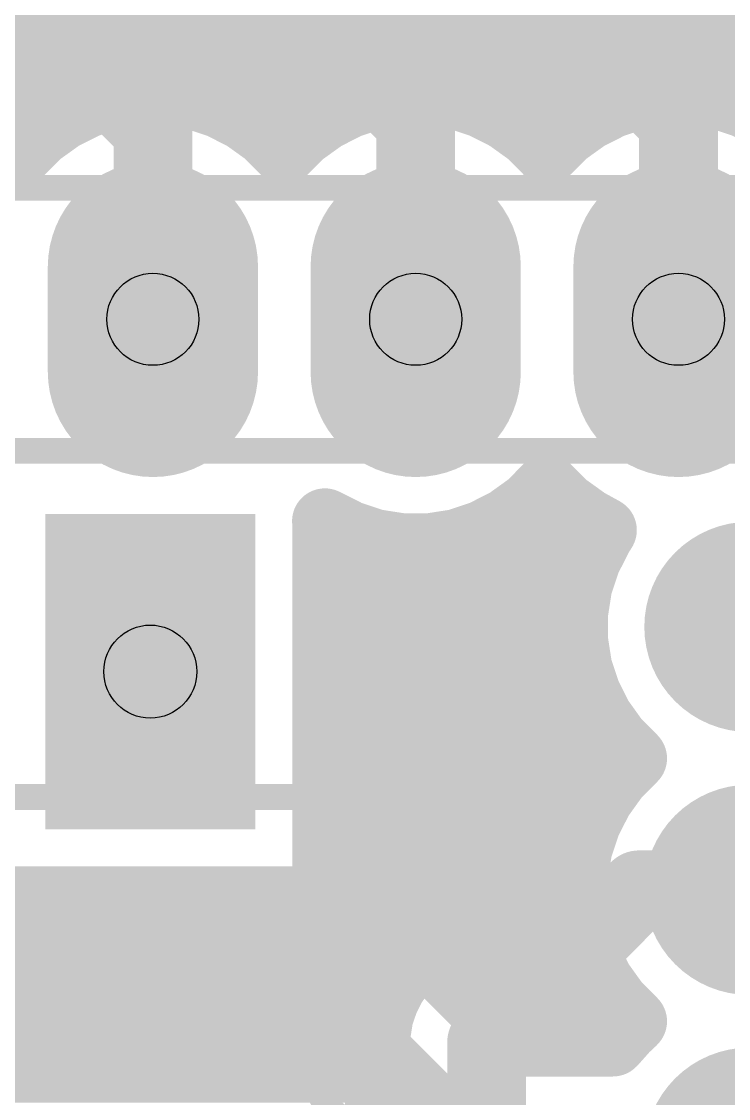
# Model space of a CAD drawing. Extents: x -0.06 to 2.31, y -0.06 to 2.06.
# Drawn here: x 1.095 to 1.364, y 0.4306 to 0.8402 of the extents above; entities that cross this region are included whole.
import ezdxf

# ---------------------------------------------------------------- set-up
doc = ezdxf.new("R2010")
doc.units = 0
for name, color, linetype in [('Bottom', 6, 'CONTINUOUS'), ('Drill_Bottom', 8, 'CONTINUOUS'), ('Drill_Top', 7, 'CONTINUOUS'), ('Top', 5, 'CONTINUOUS'), ('Top_Silk', 2, 'CONTINUOUS')]:
    doc.layers.add(name, color=color, linetype=linetype)

msp = doc.modelspace()

# ---------------------------------------------------------------- linework, layer by layer
at = {"layer": 'Bottom', "linetype": 'CONTINUOUS'}
for points, const_width in [([(1.245, 0.802), (1.146, 0.901)], 0.03), ([(1.345, 0.802), (1.246, 0.901)], 0.03), ([(1.3019, 0.9038), (1.3766, 0.829)], 0.025), ([(1.145, 0.799), (1.046, 0.898)], 0.03), ([(1.3686, 0.8395), (1.4403, 0.8395)], 0.025), ([(1.245, 0.727), (1.245, 0.802)], 0.03), ([(1.345, 0.727), (1.345, 0.802)], 0.03), ([(1.145, 0.727), (1.145, 0.799)], 0.03), ([(1.295, 0.6632), (1.2882, 0.6564)], 0.025), ([(1.3018, 0.6564), (1.295, 0.6632)], 0.025), ([(1.2882, 0.6564), (1.2797, 0.6503)], 0.025), ([(1.3103, 0.6503), (1.3018, 0.6564)], 0.025), ([(1.2196, 0.6456), (1.2105, 0.6502)], 0.025), ([(1.2105, 0.6502), (1.2105, 0.5065)], 0.025), ([(1.2797, 0.6503), (1.2704, 0.6456)], 0.025), ([(1.3167, 0.6468), (1.3103, 0.6503)], 0.025), ([(1.2295, 0.6423), (1.2196, 0.6456)], 0.025), ([(1.2704, 0.6456), (1.2605, 0.6423)], 0.025), ([(1.3106, 0.6354), (1.3153, 0.6447)], 0.025), ([(1.3153, 0.6447), (1.3167, 0.6468)], 0.025), ([(1.213, 0.6406), (1.2391, 0.6406)], 0.025), ([(1.2398, 0.6407), (1.2295, 0.6423)], 0.025), ([(1.2502, 0.6407), (1.2398, 0.6407)], 0.025), ([(1.2605, 0.6423), (1.2502, 0.6407)], 0.025), ([(1.2509, 0.6406), (1.3105, 0.6406)], 0.025), ([(1.3073, 0.6255), (1.3106, 0.6354)], 0.025), ([(1.3057, 0.6152), (1.3073, 0.6255)], 0.025), ([(1.213, 0.6157), (1.3032, 0.6157)], 0.025), ([(1.3057, 0.6048), (1.3057, 0.6152)], 0.025), ([(1.3073, 0.5945), (1.3057, 0.6048)], 0.025), ([(1.3106, 0.5846), (1.3073, 0.5945)], 0.025), ([(1.213, 0.5908), (1.3058, 0.5908)], 0.025), ([(1.3153, 0.5753), (1.3106, 0.5846)], 0.025), ([(1.3214, 0.5668), (1.3153, 0.5753)], 0.025), ([(1.213, 0.566), (1.3196, 0.566)], 0.025), ([(1.3282, 0.56), (1.3214, 0.5668)], 0.025), ([(1.3175, 0.5496), (1.325, 0.557)], 0.025), ([(1.325, 0.557), (1.3282, 0.56)], 0.025), ([(1.3141, 0.5483), (1.3175, 0.5496)], 0.025), ([(1.303, 0.5416), (1.3083, 0.5454)], 0.025), ([(1.3083, 0.5454), (1.3141, 0.5483)], 0.025), ([(1.213, 0.5411), (1.3001, 0.5411)], 0.025), ([(1.2868, 0.5255), (1.303, 0.5416)], 0.025), ([(1.2404, 0.479), (1.2868, 0.5255)], 0.025), ([(1.213, 0.5162), (1.2751, 0.5162)], 0.025), ([(1.272, 0.452), (1.33, 0.51)], 0.03), ([(1.33, 0.51), (1.392, 0.51)], 0.03), ([(1.2105, 0.5065), (1.0775, 0.5065)], 0.025), ([(0.517, 0.4914), (1.2502, 0.4914)], 0.025), ([(1.2366, 0.4737), (1.2404, 0.479)], 0.025), ([(1.2337, 0.4679), (1.2366, 0.4737)], 0.025), ([(1.2316, 0.4617), (1.2337, 0.4679)], 0.025), ([(0.517, 0.4665), (1.2306, 0.4665)], 0.025), ([(1.2306, 0.4553), (1.2316, 0.4617)], 0.025), ([(1.2305, 0.2255), (1.2306, 0.4553)], 0.025), ([(1.272, 0.213), (1.272, 0.452)], 0.03), ([(0.517, 0.4416), (1.228, 0.4416)], 0.025)]:
    msp.add_lwpolyline(points, dxfattribs=dict(at, const_width=const_width))
for points, const_width in [([(1.2375, 0.802, 1), (1.2525, 0.802, 1), (1.2375, 0.802, 1)], 0.015), ([(1.2375, 0.802, 1), (1.2525, 0.802, 1), (1.2375, 0.802, 1)], 0.015), ([(1.3375, 0.802, 1), (1.3525, 0.802, 1), (1.3375, 0.802, 1)], 0.015), ([(1.3375, 0.802, 1), (1.3525, 0.802, 1), (1.3375, 0.802, 1)], 0.015), ([(1.1375, 0.799, 1), (1.1525, 0.799, 1), (1.1375, 0.799, 1)], 0.015), ([(1.1375, 0.799, 1), (1.1525, 0.799, 1), (1.1375, 0.799, 1)], 0.015), ([(1.165, 0.747, 1), (1.125, 0.747, 1), (1.165, 0.747, 1)], 0.04), ([(1.265, 0.747, 1), (1.225, 0.747, 1), (1.265, 0.747, 1)], 0.04), ([(1.365, 0.747, 1), (1.325, 0.747, 1), (1.365, 0.747, 1)], 0.04), ([(1.165, 0.707, 1), (1.125, 0.707, 1), (1.165, 0.707, 1)], 0.04), ([(1.265, 0.707, 1), (1.225, 0.707, 1), (1.265, 0.707, 1)], 0.04), ([(1.365, 0.707, 1), (1.325, 0.707, 1), (1.365, 0.707, 1)], 0.04), ([(1.1375, 0.727, 1), (1.1525, 0.727, 1), (1.1375, 0.727, 1)], 0.015), ([(1.2375, 0.727, 1), (1.2525, 0.727, 1), (1.2375, 0.727, 1)], 0.015), ([(1.3375, 0.727, 1), (1.3525, 0.727, 1), (1.3375, 0.727, 1)], 0.015), ([(1.2888, 0.6632, 1), (1.3013, 0.6632, 1), (1.2888, 0.6632, 1)], 0.0125), ([(1.2888, 0.6632, 1), (1.3013, 0.6632, 1), (1.2888, 0.6632, 1)], 0.0125), ([(1.2819, 0.6564, 1), (1.2944, 0.6564, 1), (1.2819, 0.6564, 1)], 0.0125), ([(1.2819, 0.6564, 1), (1.2944, 0.6564, 1), (1.2819, 0.6564, 1)], 0.0125), ([(1.2956, 0.6564, 1), (1.3081, 0.6564, 1), (1.2956, 0.6564, 1)], 0.0125), ([(1.2956, 0.6564, 1), (1.3081, 0.6564, 1), (1.2956, 0.6564, 1)], 0.0125), ([(1.2042, 0.6502, 1), (1.2167, 0.6502, 1), (1.2042, 0.6502, 1)], 0.0125), ([(1.2042, 0.6502, 1), (1.2167, 0.6502, 1), (1.2042, 0.6502, 1)], 0.0125), ([(1.2735, 0.6503, 1), (1.286, 0.6503, 1), (1.2735, 0.6503, 1)], 0.0125), ([(1.2735, 0.6503, 1), (1.286, 0.6503, 1), (1.2735, 0.6503, 1)], 0.0125), ([(1.304, 0.6503, 1), (1.3165, 0.6503, 1), (1.304, 0.6503, 1)], 0.0125), ([(1.304, 0.6503, 1), (1.3165, 0.6503, 1), (1.304, 0.6503, 1)], 0.0125), ([(1.2133, 0.6456, 1), (1.2258, 0.6456, 1), (1.2133, 0.6456, 1)], 0.0125), ([(1.2133, 0.6456, 1), (1.2258, 0.6456, 1), (1.2133, 0.6456, 1)], 0.0125), ([(1.2642, 0.6456, 1), (1.2767, 0.6456, 1), (1.2642, 0.6456, 1)], 0.0125), ([(1.2642, 0.6456, 1), (1.2767, 0.6456, 1), (1.2642, 0.6456, 1)], 0.0125), ([(1.309, 0.6447, 1), (1.3215, 0.6447, 1), (1.309, 0.6447, 1)], 0.0125), ([(1.309, 0.6447, 1), (1.3215, 0.6447, 1), (1.309, 0.6447, 1)], 0.0125), ([(1.3104, 0.6468, 1), (1.3229, 0.6468, 1), (1.3104, 0.6468, 1)], 0.0125), ([(1.3104, 0.6468, 1), (1.3229, 0.6468, 1), (1.3104, 0.6468, 1)], 0.0125), ([(1.2232, 0.6423, 1), (1.2357, 0.6423, 1), (1.2232, 0.6423, 1)], 0.0125), ([(1.2232, 0.6423, 1), (1.2357, 0.6423, 1), (1.2232, 0.6423, 1)], 0.0125), ([(1.2335, 0.6407, 1), (1.246, 0.6407, 1), (1.2335, 0.6407, 1)], 0.0125), ([(1.2335, 0.6407, 1), (1.246, 0.6407, 1), (1.2335, 0.6407, 1)], 0.0125), ([(1.244, 0.6407, 1), (1.2565, 0.6407, 1), (1.244, 0.6407, 1)], 0.0125), ([(1.244, 0.6407, 1), (1.2565, 0.6407, 1), (1.244, 0.6407, 1)], 0.0125), ([(1.2543, 0.6423, 1), (1.2668, 0.6423, 1), (1.2543, 0.6423, 1)], 0.0125), ([(1.2543, 0.6423, 1), (1.2668, 0.6423, 1), (1.2543, 0.6423, 1)], 0.0125), ([(1.3043, 0.6354, 1), (1.3168, 0.6354, 1), (1.3043, 0.6354, 1)], 0.0125), ([(1.3043, 0.6354, 1), (1.3168, 0.6354, 1), (1.3043, 0.6354, 1)], 0.0125), ([(1.392, 0.61, 1), (1.352, 0.61, 1), (1.392, 0.61, 1)], 0.04), ([(1.3011, 0.6255, 1), (1.3136, 0.6255, 1), (1.3011, 0.6255, 1)], 0.0125), ([(1.3011, 0.6255, 1), (1.3136, 0.6255, 1), (1.3011, 0.6255, 1)], 0.0125), ([(1.2995, 0.6152, 1), (1.312, 0.6152, 1), (1.2995, 0.6152, 1)], 0.0125), ([(1.2995, 0.6152, 1), (1.312, 0.6152, 1), (1.2995, 0.6152, 1)], 0.0125), ([(1.2995, 0.6048, 1), (1.312, 0.6048, 1), (1.2995, 0.6048, 1)], 0.0125), ([(1.2995, 0.6048, 1), (1.312, 0.6048, 1), (1.2995, 0.6048, 1)], 0.0125), ([(1.3011, 0.5945, 1), (1.3136, 0.5945, 1), (1.3011, 0.5945, 1)], 0.0125), ([(1.3011, 0.5945, 1), (1.3136, 0.5945, 1), (1.3011, 0.5945, 1)], 0.0125), ([(1.3043, 0.5846, 1), (1.3168, 0.5846, 1), (1.3043, 0.5846, 1)], 0.0125), ([(1.3043, 0.5846, 1), (1.3168, 0.5846, 1), (1.3043, 0.5846, 1)], 0.0125), ([(1.309, 0.5753, 1), (1.3215, 0.5753, 1), (1.309, 0.5753, 1)], 0.0125), ([(1.309, 0.5753, 1), (1.3215, 0.5753, 1), (1.309, 0.5753, 1)], 0.0125), ([(1.3152, 0.5668, 1), (1.3277, 0.5668, 1), (1.3152, 0.5668, 1)], 0.0125), ([(1.3152, 0.5668, 1), (1.3277, 0.5668, 1), (1.3152, 0.5668, 1)], 0.0125), ([(1.3187, 0.557, 1), (1.3312, 0.557, 1), (1.3187, 0.557, 1)], 0.0125), ([(1.3187, 0.557, 1), (1.3312, 0.557, 1), (1.3187, 0.557, 1)], 0.0125), ([(1.3219, 0.56, 1), (1.3344, 0.56, 1), (1.3219, 0.56, 1)], 0.0125), ([(1.3219, 0.56, 1), (1.3344, 0.56, 1), (1.3219, 0.56, 1)], 0.0125), ([(1.3113, 0.5496, 1), (1.3238, 0.5496, 1), (1.3113, 0.5496, 1)], 0.0125), ([(1.3113, 0.5496, 1), (1.3238, 0.5496, 1), (1.3113, 0.5496, 1)], 0.0125), ([(1.3021, 0.5454, 1), (1.3146, 0.5454, 1), (1.3021, 0.5454, 1)], 0.0125), ([(1.3021, 0.5454, 1), (1.3146, 0.5454, 1), (1.3021, 0.5454, 1)], 0.0125), ([(1.3079, 0.5483, 1), (1.3204, 0.5483, 1), (1.3079, 0.5483, 1)], 0.0125), ([(1.3079, 0.5483, 1), (1.3204, 0.5483, 1), (1.3079, 0.5483, 1)], 0.0125), ([(1.2968, 0.5416, 1), (1.3093, 0.5416, 1), (1.2968, 0.5416, 1)], 0.0125), ([(1.2968, 0.5416, 1), (1.3093, 0.5416, 1), (1.2968, 0.5416, 1)], 0.0125), ([(1.392, 0.51, 1), (1.352, 0.51, 1), (1.392, 0.51, 1)], 0.04), ([(1.2806, 0.5255, 1), (1.2931, 0.5255, 1), (1.2806, 0.5255, 1)], 0.0125), ([(1.2806, 0.5255, 1), (1.2931, 0.5255, 1), (1.2806, 0.5255, 1)], 0.0125), ([(1.3225, 0.51, 1), (1.3375, 0.51, 1), (1.3225, 0.51, 1)], 0.015), ([(1.3225, 0.51, 1), (1.3375, 0.51, 1), (1.3225, 0.51, 1)], 0.015), ([(1.2042, 0.5065, 1), (1.2167, 0.5065, 1), (1.2042, 0.5065, 1)], 0.0125), ([(1.2042, 0.5065, 1), (1.2167, 0.5065, 1), (1.2042, 0.5065, 1)], 0.0125), ([(1.2342, 0.479, 1), (1.2467, 0.479, 1), (1.2342, 0.479, 1)], 0.0125), ([(1.2342, 0.479, 1), (1.2467, 0.479, 1), (1.2342, 0.479, 1)], 0.0125), ([(1.2304, 0.4737, 1), (1.2429, 0.4737, 1), (1.2304, 0.4737, 1)], 0.0125), ([(1.2304, 0.4737, 1), (1.2429, 0.4737, 1), (1.2304, 0.4737, 1)], 0.0125), ([(1.2274, 0.4679, 1), (1.2399, 0.4679, 1), (1.2274, 0.4679, 1)], 0.0125), ([(1.2274, 0.4679, 1), (1.2399, 0.4679, 1), (1.2274, 0.4679, 1)], 0.0125), ([(1.2254, 0.4617, 1), (1.2379, 0.4617, 1), (1.2254, 0.4617, 1)], 0.0125), ([(1.2254, 0.4617, 1), (1.2379, 0.4617, 1), (1.2254, 0.4617, 1)], 0.0125), ([(1.2244, 0.4553, 1), (1.2369, 0.4553, 1), (1.2244, 0.4553, 1)], 0.0125), ([(1.2244, 0.4553, 1), (1.2369, 0.4553, 1), (1.2244, 0.4553, 1)], 0.0125), ([(1.2645, 0.452, 1), (1.2795, 0.452, 1), (1.2645, 0.452, 1)], 0.015), ([(1.2645, 0.452, 1), (1.2795, 0.452, 1), (1.2645, 0.452, 1)], 0.015), ([(1.392, 0.41, 1), (1.352, 0.41, 1), (1.392, 0.41, 1)], 0.04)]:
    msp.add_lwpolyline(points, format="xyb", dxfattribs=dict(at, const_width=const_width))
at = {"layer": 'Bottom'}
for points in [[(1.105, 0.747), (1.185, 0.747), (1.105, 0.707), (1.185, 0.707)], [(1.205, 0.747), (1.285, 0.747), (1.205, 0.707), (1.285, 0.707)], [(1.305, 0.747), (1.385, 0.747), (1.305, 0.707), (1.385, 0.707)], [(1.104, 0.653), (1.184, 0.653), (1.104, 0.533), (1.184, 0.533)]]:
    msp.add_solid(points, dxfattribs=at)
at = {"layer": 'Drill_Bottom'}
for centre, radius in [((1.145, 0.727), 0.0175), ((1.245, 0.727), 0.0175), ((1.345, 0.727), 0.0175), ((1.144, 0.593), 0.0177)]:
    msp.add_circle(centre, radius, dxfattribs=at)
at = {"layer": 'Drill_Top'}
for centre, radius in [((1.145, 0.727), 0.0175), ((1.245, 0.727), 0.0175), ((1.345, 0.727), 0.0175), ((1.144, 0.593), 0.0177)]:
    msp.add_circle(centre, radius, dxfattribs=at)
at = {"layer": 'Top', "linetype": 'CONTINUOUS'}
for points, const_width in [([(0.766, 0.8395), (1.7062, 0.8395)], 0.025), ([(0.766, 0.8147), (1.706, 0.8147)], 0.025), ([(1.1196, 0.8084), (1.1295, 0.8117)], 0.025), ([(1.1295, 0.8117), (1.1398, 0.8133)], 0.025), ([(1.1398, 0.8133), (1.1502, 0.8133)], 0.025), ([(1.1502, 0.8133), (1.1605, 0.8117)], 0.025), ([(1.1605, 0.8117), (1.1704, 0.8084)], 0.025), ([(1.2196, 0.8084), (1.2295, 0.8117)], 0.025), ([(1.2295, 0.8117), (1.2398, 0.8133)], 0.025), ([(1.2398, 0.8133), (1.2502, 0.8133)], 0.025), ([(1.2502, 0.8133), (1.2605, 0.8117)], 0.025), ([(1.2605, 0.8117), (1.2704, 0.8084)], 0.025), ([(1.3196, 0.8084), (1.3295, 0.8117)], 0.025), ([(1.3295, 0.8117), (1.3398, 0.8133)], 0.025), ([(1.3398, 0.8133), (1.3502, 0.8133)], 0.025), ([(1.3502, 0.8133), (1.3605, 0.8117)], 0.025), ([(1.3605, 0.8117), (1.3704, 0.8084)], 0.025), ([(1.1103, 0.8037), (1.1196, 0.8084)], 0.025), ([(1.1704, 0.8084), (1.1797, 0.8037)], 0.025), ([(1.2103, 0.8037), (1.2196, 0.8084)], 0.025), ([(1.2704, 0.8084), (1.2797, 0.8037)], 0.025), ([(1.3103, 0.8037), (1.3196, 0.8084)], 0.025), ([(1.3704, 0.8084), (1.3797, 0.8037)], 0.025), ([(1.0797, 0.8037), (1.0882, 0.7976)], 0.025), ([(1.1018, 0.7976), (1.1103, 0.8037)], 0.025), ([(1.1797, 0.8037), (1.1882, 0.7976)], 0.025), ([(1.2018, 0.7976), (1.2103, 0.8037)], 0.025), ([(1.2797, 0.8037), (1.2882, 0.7976)], 0.025), ([(1.3018, 0.7976), (1.3103, 0.8037)], 0.025), ([(1.0882, 0.7976), (1.095, 0.7908)], 0.025), ([(1.095, 0.7908), (1.1018, 0.7976)], 0.025), ([(1.1882, 0.7976), (1.195, 0.7908)], 0.025), ([(1.195, 0.7908), (1.2018, 0.7976)], 0.025), ([(1.2882, 0.7976), (1.295, 0.7908)], 0.025), ([(1.295, 0.7908), (1.3018, 0.7976)], 0.025), ([(1.295, 0.6632), (1.2882, 0.6564)], 0.025), ([(1.3018, 0.6564), (1.295, 0.6632)], 0.025), ([(1.2882, 0.6564), (1.2797, 0.6503)], 0.025), ([(1.3103, 0.6503), (1.3018, 0.6564)], 0.025), ([(1.2196, 0.6456), (1.2105, 0.6502)], 0.025), ([(1.2105, 0.6502), (1.2105, 0.5065)], 0.025), ([(1.2797, 0.6503), (1.2704, 0.6456)], 0.025), ([(1.3167, 0.6468), (1.3103, 0.6503)], 0.025), ([(1.2295, 0.6423), (1.2196, 0.6456)], 0.025), ([(1.2704, 0.6456), (1.2605, 0.6423)], 0.025), ([(1.3106, 0.6354), (1.3153, 0.6447)], 0.025), ([(1.3153, 0.6447), (1.3167, 0.6468)], 0.025), ([(1.213, 0.6406), (1.2391, 0.6406)], 0.025), ([(1.2398, 0.6407), (1.2295, 0.6423)], 0.025), ([(1.2502, 0.6407), (1.2398, 0.6407)], 0.025), ([(1.2605, 0.6423), (1.2502, 0.6407)], 0.025), ([(1.2509, 0.6406), (1.3105, 0.6406)], 0.025), ([(1.3073, 0.6255), (1.3106, 0.6354)], 0.025), ([(1.3057, 0.6152), (1.3073, 0.6255)], 0.025), ([(1.213, 0.6157), (1.3032, 0.6157)], 0.025), ([(1.3057, 0.6048), (1.3057, 0.6152)], 0.025), ([(1.3073, 0.5945), (1.3057, 0.6048)], 0.025), ([(1.3106, 0.5846), (1.3073, 0.5945)], 0.025), ([(1.213, 0.5908), (1.3058, 0.5908)], 0.025), ([(1.3153, 0.5753), (1.3106, 0.5846)], 0.025), ([(1.3214, 0.5668), (1.3153, 0.5753)], 0.025), ([(1.213, 0.566), (1.3196, 0.566)], 0.025), ([(1.3282, 0.56), (1.3214, 0.5668)], 0.025), ([(1.3214, 0.5532), (1.3282, 0.56)], 0.025), ([(1.3153, 0.5447), (1.3214, 0.5532)], 0.025), ([(1.3106, 0.5354), (1.3153, 0.5447)], 0.025), ([(1.213, 0.5411), (1.3108, 0.5411)], 0.025), ([(1.3073, 0.5255), (1.3106, 0.5354)], 0.025), ([(1.3057, 0.5152), (1.3073, 0.5255)], 0.025), ([(1.213, 0.5162), (1.3033, 0.5162)], 0.025), ([(1.3057, 0.5048), (1.3057, 0.5152)], 0.025), ([(1.2105, 0.5065), (1.0775, 0.5065)], 0.025), ([(1.3073, 0.4945), (1.3057, 0.5048)], 0.025), ([(0.9558, 0.4914), (1.3057, 0.4914)], 0.025), ([(1.3106, 0.4846), (1.3073, 0.4945)], 0.025), ([(0.9562, 0.4885), (1.2323, 0.4884)], 0.025), ([(1.2323, 0.4884), (1.2387, 0.4874)], 0.025), ([(1.2387, 0.4874), (1.2449, 0.4853)], 0.025), ([(1.2449, 0.4853), (1.2507, 0.4824)], 0.025), ([(1.3153, 0.4753), (1.3106, 0.4846)], 0.025), ([(1.2507, 0.4824), (1.256, 0.4786)], 0.025), ([(1.256, 0.4786), (1.2832, 0.4515)], 0.025), ([(1.3214, 0.4668), (1.3153, 0.4753)], 0.025), ([(1.3282, 0.46), (1.3214, 0.4668)], 0.025), ([(1.2707, 0.4665), (1.3192, 0.4665)], 0.025), ([(1.325, 0.457), (1.3282, 0.46)], 0.025), ([(1.3201, 0.4515), (1.325, 0.457)], 0.025), ([(1.2832, 0.4515), (1.3201, 0.4515)], 0.025), ([(0.939, 0.447), (1.229, 0.447)], 0.03), ([(1.229, 0.447), (1.266, 0.41)], 0.03)]:
    msp.add_lwpolyline(points, dxfattribs=dict(at, const_width=const_width))
for points, const_width in [([(1.1232, 0.8117, 1), (1.1357, 0.8117, 1), (1.1232, 0.8117, 1)], 0.0125), ([(1.1232, 0.8117, 1), (1.1357, 0.8117, 1), (1.1232, 0.8117, 1)], 0.0125), ([(1.1335, 0.8133, 1), (1.146, 0.8133, 1), (1.1335, 0.8133, 1)], 0.0125), ([(1.1335, 0.8133, 1), (1.146, 0.8133, 1), (1.1335, 0.8133, 1)], 0.0125), ([(1.144, 0.8133, 1), (1.1565, 0.8133, 1), (1.144, 0.8133, 1)], 0.0125), ([(1.144, 0.8133, 1), (1.1565, 0.8133, 1), (1.144, 0.8133, 1)], 0.0125), ([(1.1543, 0.8117, 1), (1.1668, 0.8117, 1), (1.1543, 0.8117, 1)], 0.0125), ([(1.1543, 0.8117, 1), (1.1668, 0.8117, 1), (1.1543, 0.8117, 1)], 0.0125), ([(1.2232, 0.8117, 1), (1.2357, 0.8117, 1), (1.2232, 0.8117, 1)], 0.0125), ([(1.2232, 0.8117, 1), (1.2357, 0.8117, 1), (1.2232, 0.8117, 1)], 0.0125), ([(1.2335, 0.8133, 1), (1.246, 0.8133, 1), (1.2335, 0.8133, 1)], 0.0125), ([(1.2335, 0.8133, 1), (1.246, 0.8133, 1), (1.2335, 0.8133, 1)], 0.0125), ([(1.244, 0.8133, 1), (1.2565, 0.8133, 1), (1.244, 0.8133, 1)], 0.0125), ([(1.244, 0.8133, 1), (1.2565, 0.8133, 1), (1.244, 0.8133, 1)], 0.0125), ([(1.2543, 0.8117, 1), (1.2668, 0.8117, 1), (1.2543, 0.8117, 1)], 0.0125), ([(1.2543, 0.8117, 1), (1.2668, 0.8117, 1), (1.2543, 0.8117, 1)], 0.0125), ([(1.3232, 0.8117, 1), (1.3357, 0.8117, 1), (1.3232, 0.8117, 1)], 0.0125), ([(1.3232, 0.8117, 1), (1.3357, 0.8117, 1), (1.3232, 0.8117, 1)], 0.0125), ([(1.3335, 0.8133, 1), (1.346, 0.8133, 1), (1.3335, 0.8133, 1)], 0.0125), ([(1.3335, 0.8133, 1), (1.346, 0.8133, 1), (1.3335, 0.8133, 1)], 0.0125), ([(1.344, 0.8133, 1), (1.3565, 0.8133, 1), (1.344, 0.8133, 1)], 0.0125), ([(1.344, 0.8133, 1), (1.3565, 0.8133, 1), (1.344, 0.8133, 1)], 0.0125), ([(1.3543, 0.8117, 1), (1.3668, 0.8117, 1), (1.3543, 0.8117, 1)], 0.0125), ([(1.3543, 0.8117, 1), (1.3668, 0.8117, 1), (1.3543, 0.8117, 1)], 0.0125), ([(1.1133, 0.8084, 1), (1.1258, 0.8084, 1), (1.1133, 0.8084, 1)], 0.0125), ([(1.1133, 0.8084, 1), (1.1258, 0.8084, 1), (1.1133, 0.8084, 1)], 0.0125), ([(1.1642, 0.8084, 1), (1.1767, 0.8084, 1), (1.1642, 0.8084, 1)], 0.0125), ([(1.1642, 0.8084, 1), (1.1767, 0.8084, 1), (1.1642, 0.8084, 1)], 0.0125), ([(1.2133, 0.8084, 1), (1.2258, 0.8084, 1), (1.2133, 0.8084, 1)], 0.0125), ([(1.2133, 0.8084, 1), (1.2258, 0.8084, 1), (1.2133, 0.8084, 1)], 0.0125), ([(1.2642, 0.8084, 1), (1.2767, 0.8084, 1), (1.2642, 0.8084, 1)], 0.0125), ([(1.2642, 0.8084, 1), (1.2767, 0.8084, 1), (1.2642, 0.8084, 1)], 0.0125), ([(1.3133, 0.8084, 1), (1.3258, 0.8084, 1), (1.3133, 0.8084, 1)], 0.0125), ([(1.3133, 0.8084, 1), (1.3258, 0.8084, 1), (1.3133, 0.8084, 1)], 0.0125), ([(1.3642, 0.8084, 1), (1.3767, 0.8084, 1), (1.3642, 0.8084, 1)], 0.0125), ([(1.3642, 0.8084, 1), (1.3767, 0.8084, 1), (1.3642, 0.8084, 1)], 0.0125), ([(1.104, 0.8037, 1), (1.1165, 0.8037, 1), (1.104, 0.8037, 1)], 0.0125), ([(1.104, 0.8037, 1), (1.1165, 0.8037, 1), (1.104, 0.8037, 1)], 0.0125), ([(1.1735, 0.8037, 1), (1.186, 0.8037, 1), (1.1735, 0.8037, 1)], 0.0125), ([(1.1735, 0.8037, 1), (1.186, 0.8037, 1), (1.1735, 0.8037, 1)], 0.0125), ([(1.204, 0.8037, 1), (1.2165, 0.8037, 1), (1.204, 0.8037, 1)], 0.0125), ([(1.204, 0.8037, 1), (1.2165, 0.8037, 1), (1.204, 0.8037, 1)], 0.0125), ([(1.2735, 0.8037, 1), (1.286, 0.8037, 1), (1.2735, 0.8037, 1)], 0.0125), ([(1.2735, 0.8037, 1), (1.286, 0.8037, 1), (1.2735, 0.8037, 1)], 0.0125), ([(1.304, 0.8037, 1), (1.3165, 0.8037, 1), (1.304, 0.8037, 1)], 0.0125), ([(1.304, 0.8037, 1), (1.3165, 0.8037, 1), (1.304, 0.8037, 1)], 0.0125), ([(1.0819, 0.7976, 1), (1.0944, 0.7976, 1), (1.0819, 0.7976, 1)], 0.0125), ([(1.0819, 0.7976, 1), (1.0944, 0.7976, 1), (1.0819, 0.7976, 1)], 0.0125), ([(1.0956, 0.7976, 1), (1.1081, 0.7976, 1), (1.0956, 0.7976, 1)], 0.0125), ([(1.0956, 0.7976, 1), (1.1081, 0.7976, 1), (1.0956, 0.7976, 1)], 0.0125), ([(1.1819, 0.7976, 1), (1.1944, 0.7976, 1), (1.1819, 0.7976, 1)], 0.0125), ([(1.1819, 0.7976, 1), (1.1944, 0.7976, 1), (1.1819, 0.7976, 1)], 0.0125), ([(1.1956, 0.7976, 1), (1.2081, 0.7976, 1), (1.1956, 0.7976, 1)], 0.0125), ([(1.1956, 0.7976, 1), (1.2081, 0.7976, 1), (1.1956, 0.7976, 1)], 0.0125), ([(1.2819, 0.7976, 1), (1.2944, 0.7976, 1), (1.2819, 0.7976, 1)], 0.0125), ([(1.2819, 0.7976, 1), (1.2944, 0.7976, 1), (1.2819, 0.7976, 1)], 0.0125), ([(1.2956, 0.7976, 1), (1.3081, 0.7976, 1), (1.2956, 0.7976, 1)], 0.0125), ([(1.2956, 0.7976, 1), (1.3081, 0.7976, 1), (1.2956, 0.7976, 1)], 0.0125), ([(1.0887, 0.7908, 1), (1.1012, 0.7908, 1), (1.0887, 0.7908, 1)], 0.0125), ([(1.0887, 0.7908, 1), (1.1012, 0.7908, 1), (1.0887, 0.7908, 1)], 0.0125), ([(1.1887, 0.7908, 1), (1.2012, 0.7908, 1), (1.1887, 0.7908, 1)], 0.0125), ([(1.1887, 0.7908, 1), (1.2012, 0.7908, 1), (1.1887, 0.7908, 1)], 0.0125), ([(1.2887, 0.7908, 1), (1.3012, 0.7908, 1), (1.2887, 0.7908, 1)], 0.0125), ([(1.2887, 0.7908, 1), (1.3012, 0.7908, 1), (1.2887, 0.7908, 1)], 0.0125), ([(1.165, 0.747, 1), (1.125, 0.747, 1), (1.165, 0.747, 1)], 0.04), ([(1.265, 0.747, 1), (1.225, 0.747, 1), (1.265, 0.747, 1)], 0.04), ([(1.365, 0.747, 1), (1.325, 0.747, 1), (1.365, 0.747, 1)], 0.04), ([(1.165, 0.707, 1), (1.125, 0.707, 1), (1.165, 0.707, 1)], 0.04), ([(1.265, 0.707, 1), (1.225, 0.707, 1), (1.265, 0.707, 1)], 0.04), ([(1.365, 0.707, 1), (1.325, 0.707, 1), (1.365, 0.707, 1)], 0.04), ([(1.2888, 0.6632, 1), (1.3013, 0.6632, 1), (1.2888, 0.6632, 1)], 0.0125), ([(1.2888, 0.6632, 1), (1.3013, 0.6632, 1), (1.2888, 0.6632, 1)], 0.0125), ([(1.2819, 0.6564, 1), (1.2944, 0.6564, 1), (1.2819, 0.6564, 1)], 0.0125), ([(1.2819, 0.6564, 1), (1.2944, 0.6564, 1), (1.2819, 0.6564, 1)], 0.0125), ([(1.2956, 0.6564, 1), (1.3081, 0.6564, 1), (1.2956, 0.6564, 1)], 0.0125), ([(1.2956, 0.6564, 1), (1.3081, 0.6564, 1), (1.2956, 0.6564, 1)], 0.0125), ([(1.2042, 0.6502, 1), (1.2167, 0.6502, 1), (1.2042, 0.6502, 1)], 0.0125), ([(1.2042, 0.6502, 1), (1.2167, 0.6502, 1), (1.2042, 0.6502, 1)], 0.0125), ([(1.2735, 0.6503, 1), (1.286, 0.6503, 1), (1.2735, 0.6503, 1)], 0.0125), ([(1.2735, 0.6503, 1), (1.286, 0.6503, 1), (1.2735, 0.6503, 1)], 0.0125), ([(1.304, 0.6503, 1), (1.3165, 0.6503, 1), (1.304, 0.6503, 1)], 0.0125), ([(1.304, 0.6503, 1), (1.3165, 0.6503, 1), (1.304, 0.6503, 1)], 0.0125), ([(1.2133, 0.6456, 1), (1.2258, 0.6456, 1), (1.2133, 0.6456, 1)], 0.0125), ([(1.2133, 0.6456, 1), (1.2258, 0.6456, 1), (1.2133, 0.6456, 1)], 0.0125), ([(1.2642, 0.6456, 1), (1.2767, 0.6456, 1), (1.2642, 0.6456, 1)], 0.0125), ([(1.2642, 0.6456, 1), (1.2767, 0.6456, 1), (1.2642, 0.6456, 1)], 0.0125), ([(1.309, 0.6447, 1), (1.3215, 0.6447, 1), (1.309, 0.6447, 1)], 0.0125), ([(1.309, 0.6447, 1), (1.3215, 0.6447, 1), (1.309, 0.6447, 1)], 0.0125), ([(1.3104, 0.6468, 1), (1.3229, 0.6468, 1), (1.3104, 0.6468, 1)], 0.0125), ([(1.3104, 0.6468, 1), (1.3229, 0.6468, 1), (1.3104, 0.6468, 1)], 0.0125), ([(1.2232, 0.6423, 1), (1.2357, 0.6423, 1), (1.2232, 0.6423, 1)], 0.0125), ([(1.2232, 0.6423, 1), (1.2357, 0.6423, 1), (1.2232, 0.6423, 1)], 0.0125), ([(1.2335, 0.6407, 1), (1.246, 0.6407, 1), (1.2335, 0.6407, 1)], 0.0125), ([(1.2335, 0.6407, 1), (1.246, 0.6407, 1), (1.2335, 0.6407, 1)], 0.0125), ([(1.244, 0.6407, 1), (1.2565, 0.6407, 1), (1.244, 0.6407, 1)], 0.0125), ([(1.244, 0.6407, 1), (1.2565, 0.6407, 1), (1.244, 0.6407, 1)], 0.0125), ([(1.2543, 0.6423, 1), (1.2668, 0.6423, 1), (1.2543, 0.6423, 1)], 0.0125), ([(1.2543, 0.6423, 1), (1.2668, 0.6423, 1), (1.2543, 0.6423, 1)], 0.0125), ([(1.3043, 0.6354, 1), (1.3168, 0.6354, 1), (1.3043, 0.6354, 1)], 0.0125), ([(1.3043, 0.6354, 1), (1.3168, 0.6354, 1), (1.3043, 0.6354, 1)], 0.0125), ([(1.392, 0.61, 1), (1.352, 0.61, 1), (1.392, 0.61, 1)], 0.04), ([(1.3011, 0.6255, 1), (1.3136, 0.6255, 1), (1.3011, 0.6255, 1)], 0.0125), ([(1.3011, 0.6255, 1), (1.3136, 0.6255, 1), (1.3011, 0.6255, 1)], 0.0125), ([(1.2995, 0.6152, 1), (1.312, 0.6152, 1), (1.2995, 0.6152, 1)], 0.0125), ([(1.2995, 0.6152, 1), (1.312, 0.6152, 1), (1.2995, 0.6152, 1)], 0.0125), ([(1.2995, 0.6048, 1), (1.312, 0.6048, 1), (1.2995, 0.6048, 1)], 0.0125), ([(1.2995, 0.6048, 1), (1.312, 0.6048, 1), (1.2995, 0.6048, 1)], 0.0125), ([(1.3011, 0.5945, 1), (1.3136, 0.5945, 1), (1.3011, 0.5945, 1)], 0.0125), ([(1.3011, 0.5945, 1), (1.3136, 0.5945, 1), (1.3011, 0.5945, 1)], 0.0125), ([(1.3043, 0.5846, 1), (1.3168, 0.5846, 1), (1.3043, 0.5846, 1)], 0.0125), ([(1.3043, 0.5846, 1), (1.3168, 0.5846, 1), (1.3043, 0.5846, 1)], 0.0125), ([(1.309, 0.5753, 1), (1.3215, 0.5753, 1), (1.309, 0.5753, 1)], 0.0125), ([(1.309, 0.5753, 1), (1.3215, 0.5753, 1), (1.309, 0.5753, 1)], 0.0125), ([(1.3152, 0.5668, 1), (1.3277, 0.5668, 1), (1.3152, 0.5668, 1)], 0.0125), ([(1.3152, 0.5668, 1), (1.3277, 0.5668, 1), (1.3152, 0.5668, 1)], 0.0125), ([(1.3219, 0.56, 1), (1.3344, 0.56, 1), (1.3219, 0.56, 1)], 0.0125), ([(1.3219, 0.56, 1), (1.3344, 0.56, 1), (1.3219, 0.56, 1)], 0.0125), ([(1.3152, 0.5532, 1), (1.3277, 0.5532, 1), (1.3152, 0.5532, 1)], 0.0125), ([(1.3152, 0.5532, 1), (1.3277, 0.5532, 1), (1.3152, 0.5532, 1)], 0.0125), ([(1.309, 0.5447, 1), (1.3215, 0.5447, 1), (1.309, 0.5447, 1)], 0.0125), ([(1.309, 0.5447, 1), (1.3215, 0.5447, 1), (1.309, 0.5447, 1)], 0.0125), ([(1.392, 0.51, 1), (1.352, 0.51, 1), (1.392, 0.51, 1)], 0.04), ([(1.3043, 0.5354, 1), (1.3168, 0.5354, 1), (1.3043, 0.5354, 1)], 0.0125), ([(1.3043, 0.5354, 1), (1.3168, 0.5354, 1), (1.3043, 0.5354, 1)], 0.0125), ([(1.3011, 0.5255, 1), (1.3136, 0.5255, 1), (1.3011, 0.5255, 1)], 0.0125), ([(1.3011, 0.5255, 1), (1.3136, 0.5255, 1), (1.3011, 0.5255, 1)], 0.0125), ([(1.2995, 0.5152, 1), (1.312, 0.5152, 1), (1.2995, 0.5152, 1)], 0.0125), ([(1.2995, 0.5152, 1), (1.312, 0.5152, 1), (1.2995, 0.5152, 1)], 0.0125), ([(1.2043, 0.5065, 1), (1.2168, 0.5065, 1), (1.2043, 0.5065, 1)], 0.0125), ([(1.2043, 0.5065, 1), (1.2168, 0.5065, 1), (1.2043, 0.5065, 1)], 0.0125), ([(1.2995, 0.5048, 1), (1.312, 0.5048, 1), (1.2995, 0.5048, 1)], 0.0125), ([(1.2995, 0.5048, 1), (1.312, 0.5048, 1), (1.2995, 0.5048, 1)], 0.0125), ([(1.3011, 0.4945, 1), (1.3136, 0.4945, 1), (1.3011, 0.4945, 1)], 0.0125), ([(1.3011, 0.4945, 1), (1.3136, 0.4945, 1), (1.3011, 0.4945, 1)], 0.0125), ([(1.226, 0.4884, 1), (1.2385, 0.4884, 1), (1.226, 0.4884, 1)], 0.0125), ([(1.226, 0.4884, 1), (1.2385, 0.4884, 1), (1.226, 0.4884, 1)], 0.0125), ([(1.2324, 0.4874, 1), (1.2449, 0.4874, 1), (1.2324, 0.4874, 1)], 0.0125), ([(1.2324, 0.4874, 1), (1.2449, 0.4874, 1), (1.2324, 0.4874, 1)], 0.0125), ([(1.2386, 0.4853, 1), (1.2511, 0.4853, 1), (1.2386, 0.4853, 1)], 0.0125), ([(1.2386, 0.4853, 1), (1.2511, 0.4853, 1), (1.2386, 0.4853, 1)], 0.0125), ([(1.3043, 0.4846, 1), (1.3168, 0.4846, 1), (1.3043, 0.4846, 1)], 0.0125), ([(1.3043, 0.4846, 1), (1.3168, 0.4846, 1), (1.3043, 0.4846, 1)], 0.0125), ([(1.2444, 0.4824, 1), (1.2569, 0.4824, 1), (1.2444, 0.4824, 1)], 0.0125), ([(1.2444, 0.4824, 1), (1.2569, 0.4824, 1), (1.2444, 0.4824, 1)], 0.0125), ([(1.2497, 0.4786, 1), (1.2622, 0.4786, 1), (1.2497, 0.4786, 1)], 0.0125), ([(1.2497, 0.4786, 1), (1.2622, 0.4786, 1), (1.2497, 0.4786, 1)], 0.0125), ([(1.309, 0.4753, 1), (1.3215, 0.4753, 1), (1.309, 0.4753, 1)], 0.0125), ([(1.309, 0.4753, 1), (1.3215, 0.4753, 1), (1.309, 0.4753, 1)], 0.0125), ([(1.3152, 0.4668, 1), (1.3277, 0.4668, 1), (1.3152, 0.4668, 1)], 0.0125), ([(1.3152, 0.4668, 1), (1.3277, 0.4668, 1), (1.3152, 0.4668, 1)], 0.0125), ([(1.3219, 0.46, 1), (1.3344, 0.46, 1), (1.3219, 0.46, 1)], 0.0125), ([(1.3219, 0.46, 1), (1.3344, 0.46, 1), (1.3219, 0.46, 1)], 0.0125), ([(1.3187, 0.457, 1), (1.3312, 0.457, 1), (1.3187, 0.457, 1)], 0.0125), ([(1.3187, 0.457, 1), (1.3312, 0.457, 1), (1.3187, 0.457, 1)], 0.0125), ([(1.2769, 0.4515, 1), (1.2894, 0.4515, 1), (1.2769, 0.4515, 1)], 0.0125), ([(1.2769, 0.4515, 1), (1.2894, 0.4515, 1), (1.2769, 0.4515, 1)], 0.0125), ([(1.3138, 0.4515, 1), (1.3263, 0.4515, 1), (1.3138, 0.4515, 1)], 0.0125), ([(1.3138, 0.4515, 1), (1.3263, 0.4515, 1), (1.3138, 0.4515, 1)], 0.0125), ([(1.2215, 0.447, 1), (1.2365, 0.447, 1), (1.2215, 0.447, 1)], 0.015), ([(1.2215, 0.447, 1), (1.2365, 0.447, 1), (1.2215, 0.447, 1)], 0.015), ([(1.392, 0.41, 1), (1.352, 0.41, 1), (1.392, 0.41, 1)], 0.04)]:
    msp.add_lwpolyline(points, format="xyb", dxfattribs=dict(at, const_width=const_width))
at = {"layer": 'Top'}
for points in [[(1.105, 0.747), (1.185, 0.747), (1.105, 0.707), (1.185, 0.707)], [(1.205, 0.747), (1.285, 0.747), (1.205, 0.707), (1.285, 0.707)], [(1.305, 0.747), (1.385, 0.747), (1.305, 0.707), (1.385, 0.707)], [(1.104, 0.653), (1.184, 0.653), (1.104, 0.533), (1.184, 0.533)]]:
    msp.add_solid(points, dxfattribs=at)
at = {"layer": 'Top_Silk', "linetype": 'CONTINUOUS'}
for points, const_width in [([(1.7085, 0.8082), (0.6735, 0.8082), (0.6735, 1.8432), (1.7085, 1.8432), (1.7085, 0.8082)], 0.0098), ([(1.1337, 0.8679), (1.1337, 0.8297), (1.1313, 0.8225), (1.1289, 0.8201), (1.1242, 0.8177), (1.1193, 0.8177), (1.1146, 0.8201), (1.1122, 0.8225), (1.1098, 0.8297), (1.1098, 0.8344)], 0.0077), ([(1.1778, 0.8608), (1.1755, 0.8655), (1.1683, 0.8679), (1.1635, 0.8679), (1.1563, 0.8655), (1.1515, 0.8583), (1.1492, 0.8464), (1.1492, 0.8344), (1.1515, 0.8249), (1.1563, 0.8201), (1.1635, 0.8177), (1.1659, 0.8177), (1.173, 0.8201), (1.1778, 0.8249), (1.1802, 0.8321), (1.1802, 0.8344), (1.1778, 0.8416), (1.173, 0.8464), (1.1659, 0.8488), (1.1635, 0.8488), (1.1563, 0.8464), (1.1515, 0.8416), (1.1492, 0.8344)], 0.0077), ([(0.795, 0.777), (1.495, 0.777), (1.495, 0.677), (0.795, 0.677), (0.795, 0.777)], 0.0098), ([(1.2298, 0.5453), (0.4582, 0.5453)], 0.0098), ([(1.2298, 0.5453), (1.2298, 0.4667)], 0.0098), ([(1.2298, 0.4667), (1.2261, 0.4664), (1.2225, 0.4656), (1.219, 0.4642), (1.2158, 0.4622), (1.2129, 0.4598), (1.2105, 0.457), (1.2085, 0.4538), (1.2071, 0.4504), (1.2062, 0.4467), (1.2059, 0.443), (1.2062, 0.4393), (1.2071, 0.4356), (1.2085, 0.4322), (1.2105, 0.429), (1.2129, 0.4262), (1.2158, 0.4238), (1.219, 0.4218), (1.2225, 0.4204), (1.2261, 0.4196), (1.2298, 0.4193)], 0.0098)]:
    msp.add_lwpolyline(points, dxfattribs=dict(at, const_width=const_width))
for points, const_width in [([(1.1079, 0.8344, 1), (1.1117, 0.8344, 1), (1.1079, 0.8344, 1)], 0.0039), ([(1.1472, 0.8344, 1), (1.1511, 0.8344, 1), (1.1472, 0.8344, 1)], 0.0039), ([(1.2274, 0.5453, 1), (1.2323, 0.5453, 1), (1.2274, 0.5453, 1)], 0.0049), ([(1.2274, 0.5453, 1), (1.2323, 0.5453, 1), (1.2274, 0.5453, 1)], 0.0049), ([(1.2274, 0.4667, 1), (1.2323, 0.4667, 1), (1.2274, 0.4667, 1)], 0.0049), ([(1.2274, 0.4667, 1), (1.2323, 0.4667, 1), (1.2274, 0.4667, 1)], 0.0049)]:
    msp.add_lwpolyline(points, format="xyb", dxfattribs=dict(at, const_width=const_width))

doc.saveas('drawing.dxf')
